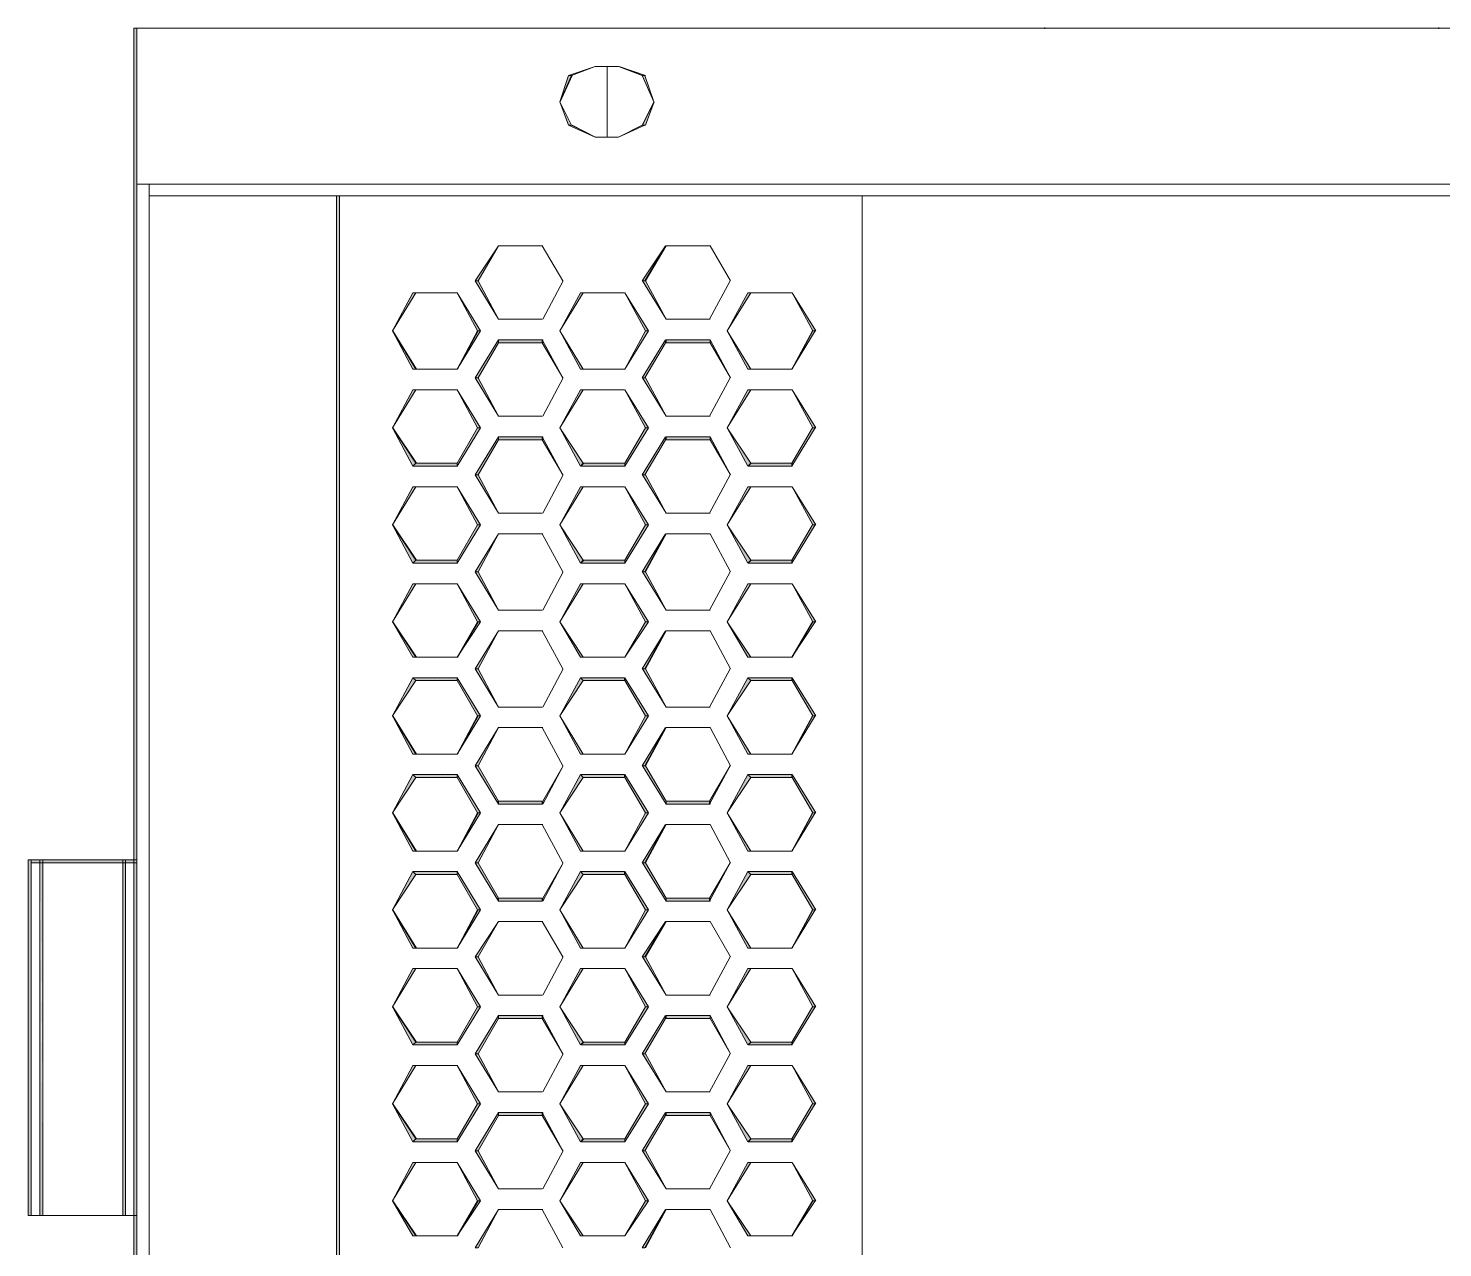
# Model space of a CAD drawing. Header units: millimetres. Extents: x 41 to 1635, y 11 to 1528.
# Drawn here: x 1229.4 to 1431.4, y 1353.9 to 1527.9 of the extents above; entities that cross this region are included whole.
import ezdxf

# ---------------------------------------------------------------- set-up
doc = ezdxf.new("R2010")
doc.units = ezdxf.units.MM
doc.header["$LTSCALE"] = 8
for name, color, linetype in [('1', 7, 'CONTINUOUS'), ('Layer1', 3, 'CONTINUOUS'), ('PDF2_Geometry', 7, 'CONTINUOUS'), ('PDF2_Solid Fills', 7, 'CONTINUOUS')]:
    doc.layers.add(name, color=color, linetype=linetype)

# ---------------------------------------------------------------- blocks, each defined once
blk = doc.blocks.new('Sinee')
at = {"layer": 'Layer1'}
for p in [(129.66, 0), (129.66, 0), (185.89, 0)]:
    blk.add_point(p, dxfattribs=at)
at = {"layer": 'PDF2_Geometry', "lineweight": 5}
for points in [[(389.45, 0), (0, 0)], [(389.45, 0), (0, 0)], [(0, 0), (-0.42, 0), (-0.42, -696.11), (0, -696.11)], [(65.42, -5.45), (61.64, -6.71)], [(65.42, -5.45), (62.06, -6.71), (61.64, -6.71)], [(68.77, -5.45), (65.42, -5.45)], [(68.77, -5.45), (65.42, -5.45)], [(67.17, -5.45), (67.17, -15.52)], [(67.17, -5.45), (67.17, -15.52)], [(72.13, -6.71), (68.77, -5.45)], [(72.62, -6.71), (72.2, -6.71), (68.84, -5.45)], [(61.64, -6.71), (62.06, -6.71), (60.39, -10.48)], [(62.13, -6.71), (60.46, -10.48)], [(73.8, -10.48), (72.13, -6.71), (72.55, -6.71)], [(73.8, -10.48), (72.55, -6.71)], [(60.39, -10.48), (61.64, -13.84)], [(60.39, -10.48), (62.06, -13.84), (61.64, -13.84)], [(72.13, -13.84), (73.8, -10.48)], [(72.62, -13.84), (72.2, -13.84), (73.87, -10.48)], [(61.64, -13.84), (62.06, -13.84), (65.42, -15.52)], [(62.13, -13.84), (65.49, -15.52)], [(68.77, -15.52), (72.55, -13.84)], [(68.77, -15.52), (72.13, -13.84), (72.55, -13.84)], [(65.42, -15.52), (68.77, -15.52)], [(65.42, -15.52), (68.77, -15.52)], [(0, -22.23), (390, -22.35)], [(0, -22.23), (390, -22.23)], [(390, -23.9), (1.68, -23.9)], [(390, -23.9), (1.68, -23.9)], [(1.75, -22.23), (1.75, -673.88)], [(1.75, -22.23), (1.75, -673.88)], [(103.58, -23.9), (28.52, -23.9)], [(28.93, -23.9), (28.52, -23.9), (28.52, -672.21), (28.93, -672.21)], [(103.58, -23.9), (28.93, -23.9)], [(103.58, -672.21), (103.58, -23.91)], [(103.58, -672.21), (103.58, -23.91)], [(48.29, -36.06), (48.71, -36.06), (51.65, -31.03)], [(48.71, -36.06), (51.65, -31.03)], [(51.65, -31.03), (57.94, -31.03)], [(51.65, -31.03), (57.94, -31.03)], [(57.87, -31.03), (60.81, -36.06)], [(57.87, -31.03), (60.81, -36.06)], [(72.13, -36.06), (72.55, -36.06), (75.48, -31.03)], [(72.62, -36.06), (75.55, -31.03)], [(75.55, -31.03), (81.84, -31.03)], [(75.55, -31.03), (81.84, -31.03)], [(81.84, -31.03), (84.78, -36.06)], [(81.84, -31.03), (84.78, -36.06)], [(51.65, -41.52), (48.29, -36.06)], [(51.65, -41.52), (48.71, -36.06), (48.29, -36.06)], [(60.88, -36.06), (57.94, -41.52)], [(60.88, -36.06), (57.94, -41.52)], [(75.55, -41.52), (72.2, -36.06)], [(75.55, -41.52), (72.62, -36.06), (72.2, -36.06)], [(84.71, -36.06), (81.77, -41.52)], [(84.71, -36.06), (81.77, -41.52)], [(36.48, -43.19), (39.42, -37.74)], [(36.48, -43.19), (39.84, -37.74), (39.42, -37.74)], [(39.42, -37.74), (45.71, -37.74)], [(39.91, -37.74), (45.78, -37.74)], [(45.71, -37.74), (49.06, -43.19)], [(45.71, -37.74), (48.64, -43.19), (49.06, -43.19)], [(60.39, -43.19), (63.32, -37.74)], [(60.39, -43.19), (63.74, -37.74), (63.32, -37.74)], [(63.32, -37.74), (69.61, -37.74)], [(63.74, -37.74), (69.61, -37.74)], [(69.68, -37.74), (73.04, -43.19)], [(69.68, -37.74), (72.62, -43.19), (73.04, -43.19)], [(84.29, -43.19), (87.22, -37.74)], [(84.29, -43.19), (87.64, -37.74), (87.22, -37.74)], [(87.22, -37.74), (93.51, -37.74)], [(87.64, -37.74), (93.51, -37.74)], [(93.58, -37.74), (96.94, -43.19)], [(93.58, -37.74), (96.52, -43.19), (96.94, -43.19)], [(57.87, -41.52), (51.58, -41.52)], [(57.87, -41.52), (51.58, -41.52)], [(81.84, -41.52), (75.55, -41.52)], [(81.84, -41.52), (75.55, -41.52)], [(39.42, -48.64), (39.84, -48.64), (36.48, -43.19)], [(39.91, -48.64), (36.55, -43.19)], [(49.06, -43.19), (48.64, -43.19), (45.71, -48.64)], [(48.71, -43.19), (45.78, -48.64)], [(63.74, -48.64), (60.39, -43.19)], [(63.32, -48.64), (63.74, -48.64), (60.39, -43.19)], [(72.62, -43.19), (69.68, -48.64)], [(73.04, -43.19), (72.62, -43.19), (69.68, -48.64)], [(87.64, -48.64), (84.29, -43.19)], [(87.22, -48.64), (87.64, -48.64), (84.29, -43.19)], [(96.87, -43.19), (96.45, -43.19), (93.51, -48.64)], [(96.52, -43.19), (93.58, -48.64)], [(48.29, -49.9), (48.71, -49.9), (51.65, -44.87), (51.65, -44.45)], [(57.94, -44.45), (51.65, -44.45), (51.65, -44.87), (57.94, -44.87)], [(57.87, -44.45), (57.87, -44.87), (60.81, -49.9)], [(57.87, -44.87), (60.81, -49.9)], [(72.13, -49.9), (72.55, -49.9), (75.48, -44.87), (75.48, -44.45)], [(81.84, -44.45), (75.55, -44.45), (75.55, -44.87), (81.84, -44.87)], [(81.84, -44.45), (81.84, -44.87), (84.78, -49.9)], [(81.84, -44.87), (84.78, -49.9)], [(45.71, -48.64), (39.42, -48.64)], [(45.71, -48.64), (39.42, -48.64), (39.84, -48.64)], [(51.65, -55.35), (48.29, -49.9)], [(51.65, -55.35), (48.71, -49.9), (48.29, -49.9)], [(60.88, -49.9), (57.94, -55.35)], [(60.88, -49.9), (57.94, -55.35)], [(69.68, -48.64), (63.39, -48.64)], [(69.68, -48.64), (63.39, -48.64), (63.81, -48.64)], [(75.55, -55.35), (72.2, -49.9)], [(75.55, -55.35), (72.62, -49.9), (72.2, -49.9)], [(84.71, -49.9), (81.77, -55.35)], [(84.71, -49.9), (81.77, -55.35)], [(93.58, -48.64), (87.29, -48.64)], [(93.58, -48.64), (87.29, -48.64), (87.71, -48.64)], [(36.48, -57.03), (39.42, -51.58)], [(36.48, -57.03), (39.84, -51.58), (39.42, -51.58)], [(39.42, -51.58), (45.71, -51.58)], [(39.91, -51.58), (45.78, -51.58)], [(45.71, -51.58), (49.06, -57.03)], [(45.71, -51.58), (48.64, -57.03), (49.06, -57.03)], [(60.39, -57.03), (63.32, -51.58)], [(60.39, -57.03), (63.74, -51.58), (63.32, -51.58)], [(63.32, -51.58), (69.61, -51.58)], [(63.74, -51.58), (69.61, -51.58)], [(69.68, -51.58), (73.04, -57.03)], [(69.68, -51.58), (72.62, -57.03), (73.04, -57.03)], [(84.29, -57.03), (87.22, -51.58)], [(84.29, -57.03), (87.64, -51.58), (87.22, -51.58)], [(87.22, -51.58), (93.51, -51.58)], [(87.64, -51.58), (93.51, -51.58)], [(93.58, -51.58), (96.94, -57.03)], [(93.58, -51.58), (96.52, -57.03), (96.94, -57.03)], [(57.87, -55.35), (51.58, -55.35)], [(57.87, -55.35), (51.58, -55.35)], [(81.84, -55.35), (75.55, -55.35)], [(81.84, -55.35), (75.55, -55.35)], [(39.42, -62.48), (39.84, -62.06), (36.48, -57.03)], [(39.91, -62.06), (36.55, -57.03)], [(49.06, -57.03), (48.64, -57.03), (45.71, -62.06), (45.71, -62.48)], [(48.29, -63.74), (48.71, -63.74), (51.65, -58.71), (51.65, -58.29)], [(57.94, -58.29), (51.65, -58.29), (51.65, -58.71), (57.94, -58.71)], [(57.87, -58.29), (57.87, -58.71), (60.81, -63.74)], [(63.74, -62.06), (60.39, -57.03)], [(63.32, -62.48), (63.74, -62.06), (60.39, -57.03)], [(73.04, -57.03), (72.62, -57.03), (69.68, -62.06), (69.68, -62.48)], [(72.13, -63.74), (72.55, -63.74), (75.48, -58.71), (75.48, -58.29)], [(81.84, -58.29), (75.55, -58.29), (75.55, -58.71), (81.84, -58.71)], [(81.84, -58.29), (81.84, -58.71), (84.78, -63.74)], [(87.64, -62.06), (84.29, -57.03)], [(87.22, -62.48), (87.64, -62.06), (84.29, -57.03)], [(96.87, -57.03), (96.45, -57.03), (93.51, -62.06), (93.51, -62.48)], [(57.87, -58.71), (60.81, -63.74)], [(81.84, -58.71), (84.78, -63.74)], [(45.71, -62.48), (45.71, -62.06), (39.84, -62.06), (39.42, -62.48)], [(69.68, -62.48), (69.68, -62.06), (63.81, -62.06), (63.39, -62.48)], [(93.58, -62.48), (93.58, -62.06), (87.71, -62.06), (87.29, -62.48)], [(51.65, -69.19), (48.29, -63.74)], [(51.65, -69.19), (48.71, -63.74), (48.29, -63.74)], [(60.88, -63.74), (57.94, -69.19)], [(60.88, -63.74), (57.94, -69.19)], [(75.55, -69.19), (72.2, -63.74)], [(75.55, -69.19), (72.62, -63.74), (72.2, -63.74)], [(84.71, -63.74), (81.77, -69.19)], [(84.71, -63.74), (81.77, -69.19)], [(36.48, -70.87), (39.42, -65.42)], [(36.48, -70.87), (39.84, -65.42), (39.42, -65.42)], [(39.42, -65.42), (45.71, -65.42)], [(39.91, -65.42), (45.78, -65.42)], [(45.71, -65.42), (49.06, -70.87)], [(45.71, -65.42), (48.64, -70.87), (49.06, -70.87)], [(60.39, -70.87), (63.32, -65.42)], [(60.39, -70.87), (63.74, -65.42), (63.32, -65.42)], [(63.32, -65.42), (69.61, -65.42)], [(63.74, -65.42), (69.61, -65.42)], [(69.68, -65.42), (73.04, -70.87)], [(69.68, -65.42), (72.62, -70.87), (73.04, -70.87)], [(84.29, -70.87), (87.22, -65.42)], [(84.29, -70.87), (87.64, -65.42), (87.22, -65.42)], [(87.22, -65.42), (93.51, -65.42)], [(87.64, -65.42), (93.51, -65.42)], [(93.58, -65.42), (96.94, -70.87)], [(93.58, -65.42), (96.52, -70.87), (96.94, -70.87)], [(57.87, -69.19), (51.58, -69.19)], [(57.87, -69.19), (51.58, -69.19)], [(81.84, -69.19), (75.55, -69.19)], [(81.84, -69.19), (75.55, -69.19)], [(39.42, -76.32), (39.84, -75.9), (36.48, -70.87)], [(39.91, -75.9), (36.55, -70.87)], [(49.06, -70.87), (48.64, -70.87), (45.71, -75.9), (45.71, -76.32)], [(48.29, -77.58), (48.71, -77.58), (51.65, -72.13)], [(48.71, -77.58), (51.65, -72.13)], [(51.65, -72.13), (57.94, -72.13)], [(51.65, -72.13), (57.94, -72.13)], [(57.87, -72.13), (60.81, -77.58)], [(57.87, -72.13), (60.81, -77.58)], [(63.74, -75.9), (60.39, -70.87)], [(63.32, -76.32), (63.74, -75.9), (60.39, -70.87)], [(73.04, -70.87), (72.62, -70.87), (69.68, -75.9), (69.68, -76.32)], [(72.13, -77.58), (72.55, -77.58), (75.48, -72.13)], [(72.62, -77.58), (75.55, -72.13)], [(75.55, -72.13), (81.84, -72.13)], [(75.55, -72.13), (81.84, -72.13)], [(81.84, -72.13), (84.78, -77.58)], [(81.84, -72.13), (84.78, -77.58)], [(87.64, -75.9), (84.29, -70.87)], [(87.22, -76.32), (87.64, -75.9), (84.29, -70.87)], [(96.87, -70.87), (96.45, -70.87), (93.51, -75.9), (93.51, -76.32)], [(45.71, -76.32), (45.71, -75.9), (39.84, -75.9), (39.42, -76.32)], [(69.68, -76.32), (69.68, -75.9), (63.81, -75.9), (63.39, -76.32)], [(93.58, -76.32), (93.58, -75.9), (87.71, -75.9), (87.29, -76.32)], [(51.65, -83.03), (48.29, -77.58)], [(51.65, -83.03), (48.71, -77.58), (48.29, -77.58)], [(60.88, -77.58), (57.94, -83.03)], [(60.88, -77.58), (57.94, -83.03)], [(75.55, -83.03), (72.2, -77.58)], [(75.55, -83.03), (72.62, -77.58), (72.2, -77.58)], [(84.71, -77.58), (81.77, -83.03)], [(84.71, -77.58), (81.77, -83.03)], [(36.48, -84.71), (39.42, -79.26)], [(36.48, -84.71), (39.84, -79.26), (39.42, -79.26)], [(39.42, -79.26), (45.71, -79.26)], [(39.91, -79.26), (45.78, -79.26)], [(45.71, -79.26), (49.06, -84.71)], [(45.71, -79.26), (48.64, -84.71), (49.06, -84.71)], [(60.39, -84.71), (63.32, -79.26)], [(60.39, -84.71), (63.74, -79.26), (63.32, -79.26)], [(63.32, -79.26), (69.61, -79.26)], [(63.74, -79.26), (69.61, -79.26)], [(69.68, -79.26), (73.04, -84.71)], [(69.68, -79.26), (72.62, -84.71), (73.04, -84.71)], [(84.29, -84.71), (87.22, -79.26)], [(84.29, -84.71), (87.64, -79.26), (87.22, -79.26)], [(87.22, -79.26), (93.51, -79.26)], [(87.64, -79.26), (93.51, -79.26)], [(93.58, -79.26), (96.94, -84.71)], [(93.58, -79.26), (96.52, -84.71), (96.94, -84.71)], [(39.42, -89.74), (39.84, -89.74), (36.48, -84.71)], [(39.91, -89.74), (36.55, -84.71)], [(49.06, -84.71), (48.64, -84.71), (45.71, -89.74)], [(48.71, -84.71), (45.78, -89.74)], [(57.87, -83.03), (51.58, -83.03)], [(57.87, -83.03), (51.58, -83.03)], [(63.74, -89.74), (60.39, -84.71)], [(63.32, -89.74), (63.74, -89.74), (60.39, -84.71)], [(72.62, -84.71), (69.68, -89.74)], [(73.04, -84.71), (72.62, -84.71), (69.68, -89.74)], [(81.84, -83.03), (75.55, -83.03)], [(81.84, -83.03), (75.55, -83.03)], [(87.64, -89.74), (84.29, -84.71)], [(87.22, -89.74), (87.64, -89.74), (84.29, -84.71)], [(96.87, -84.71), (96.45, -84.71), (93.51, -89.74)], [(96.52, -84.71), (93.58, -89.74)], [(48.29, -91.42), (48.71, -91.42), (51.65, -85.97)], [(48.71, -91.42), (51.65, -85.97)], [(51.65, -85.97), (57.94, -85.97)], [(51.65, -85.97), (57.94, -85.97)], [(57.87, -85.97), (60.81, -91.42)], [(57.87, -85.97), (60.81, -91.42)], [(72.13, -91.42), (72.55, -91.42), (75.48, -85.97)], [(72.62, -91.42), (75.55, -85.97)], [(75.55, -85.97), (81.84, -85.97)], [(75.55, -85.97), (81.84, -85.97)], [(81.84, -85.97), (84.78, -91.42)], [(81.84, -85.97), (84.78, -91.42)], [(45.71, -89.74), (39.42, -89.74)], [(45.71, -89.74), (39.42, -89.74), (39.84, -89.74)], [(69.68, -89.74), (63.39, -89.74)], [(69.68, -89.74), (63.39, -89.74), (63.81, -89.74)], [(93.58, -89.74), (87.29, -89.74)], [(93.58, -89.74), (87.29, -89.74), (87.71, -89.74)], [(36.48, -98.13), (39.42, -92.68)], [(36.48, -98.13), (39.84, -93.1), (39.42, -92.68)], [(39.42, -92.68), (39.84, -93.1), (45.71, -93.1), (45.71, -92.68)], [(45.71, -92.68), (45.71, -93.1), (48.64, -98.13), (49.06, -98.13)], [(51.65, -96.87), (48.29, -91.42)], [(51.65, -96.87), (48.71, -91.42), (48.29, -91.42)], [(60.88, -91.42), (57.94, -96.87)], [(60.88, -91.42), (57.94, -96.87)], [(60.39, -98.13), (63.32, -92.68)], [(60.39, -98.13), (63.74, -93.1), (63.32, -92.68)], [(63.32, -92.68), (63.74, -93.1), (69.61, -93.1), (69.61, -92.68)], [(69.68, -92.68), (69.68, -93.1), (72.62, -98.13), (73.04, -98.13)], [(75.55, -96.87), (72.2, -91.42)], [(75.55, -96.87), (72.62, -91.42), (72.2, -91.42)], [(84.71, -91.42), (81.77, -96.87)], [(84.71, -91.42), (81.77, -96.87)], [(84.29, -98.13), (87.22, -92.68)], [(84.29, -98.13), (87.64, -93.1), (87.22, -92.68)], [(87.22, -92.68), (87.64, -93.1), (93.51, -93.1), (93.51, -92.68)], [(93.58, -92.68), (93.58, -93.1), (96.52, -98.13), (96.94, -98.13)], [(57.87, -96.87), (51.58, -96.87)], [(57.87, -96.87), (51.58, -96.87)], [(81.84, -96.87), (75.55, -96.87)], [(81.84, -96.87), (75.55, -96.87)], [(39.42, -103.58), (39.84, -103.58), (36.48, -98.13)], [(39.91, -103.58), (36.55, -98.13)], [(49.06, -98.13), (48.64, -98.13), (45.71, -103.58)], [(48.71, -98.13), (45.78, -103.58)], [(63.74, -103.58), (60.39, -98.13)], [(63.32, -103.58), (63.74, -103.58), (60.39, -98.13)], [(72.62, -98.13), (69.68, -103.58)], [(73.04, -98.13), (72.62, -98.13), (69.68, -103.58)], [(87.64, -103.58), (84.29, -98.13)], [(87.22, -103.58), (87.64, -103.58), (84.29, -98.13)], [(96.87, -98.13), (96.45, -98.13), (93.51, -103.58)], [(96.52, -98.13), (93.58, -103.58)], [(48.29, -105.26), (48.71, -105.26), (51.65, -99.8)], [(48.71, -105.26), (51.65, -99.8)], [(51.65, -99.8), (57.94, -99.8)], [(51.65, -99.8), (57.94, -99.8)], [(57.87, -99.8), (60.81, -105.26)], [(57.87, -99.8), (60.81, -105.26)], [(72.13, -105.26), (72.55, -105.26), (75.48, -99.8)], [(72.62, -105.26), (75.55, -99.8)], [(75.55, -99.8), (81.84, -99.8)], [(75.55, -99.8), (81.84, -99.8)], [(81.84, -99.8), (84.78, -105.26)], [(81.84, -99.8), (84.78, -105.26)], [(45.71, -103.58), (39.42, -103.58)], [(45.71, -103.58), (39.42, -103.58), (39.84, -103.58)], [(69.68, -103.58), (63.39, -103.58)], [(69.68, -103.58), (63.39, -103.58), (63.81, -103.58)], [(93.58, -103.58), (87.29, -103.58)], [(93.58, -103.58), (87.29, -103.58), (87.71, -103.58)], [(36.48, -111.97), (39.42, -106.51)], [(36.48, -111.97), (39.84, -106.93), (39.42, -106.51)], [(39.42, -106.51), (39.84, -106.93), (45.71, -106.93), (45.71, -106.51)], [(45.71, -106.51), (45.71, -106.93), (48.64, -111.97), (49.06, -111.97)], [(51.65, -110.71), (51.65, -110.29), (48.71, -105.26), (48.29, -105.26)], [(60.88, -105.26), (57.94, -110.71)], [(60.88, -105.26), (57.94, -110.29), (57.94, -110.71)], [(60.39, -111.97), (63.32, -106.51)], [(60.39, -111.97), (63.74, -106.93), (63.32, -106.51)], [(63.32, -106.51), (63.74, -106.93), (69.61, -106.93), (69.61, -106.51)], [(69.68, -106.51), (69.68, -106.93), (72.62, -111.97), (73.04, -111.97)], [(75.55, -110.71), (75.55, -110.29), (72.62, -105.26), (72.2, -105.26)], [(84.71, -105.26), (81.77, -110.71)], [(84.71, -105.26), (81.77, -110.29), (81.77, -110.71)], [(84.29, -111.97), (87.22, -106.51)], [(84.29, -111.97), (87.64, -106.93), (87.22, -106.51)], [(87.22, -106.51), (87.64, -106.93), (93.51, -106.93), (93.51, -106.51)], [(93.58, -106.51), (93.58, -106.93), (96.52, -111.97), (96.94, -111.97)], [(51.58, -110.71), (57.87, -110.71), (57.87, -110.29), (51.58, -110.29)], [(75.55, -110.71), (81.84, -110.71), (81.84, -110.29), (75.55, -110.29)], [(39.42, -117.42), (39.84, -117.42), (36.48, -111.97)], [(39.91, -117.42), (36.55, -111.97)], [(49.06, -111.97), (48.64, -111.97), (45.71, -117.42)], [(48.71, -111.97), (45.78, -117.42)], [(63.74, -117.42), (60.39, -111.97)], [(63.32, -117.42), (63.74, -117.42), (60.39, -111.97)], [(72.62, -111.97), (69.68, -117.42)], [(73.04, -111.97), (72.62, -111.97), (69.68, -117.42)], [(87.64, -117.42), (84.29, -111.97)], [(87.22, -117.42), (87.64, -117.42), (84.29, -111.97)], [(96.87, -111.97), (96.45, -111.97), (93.51, -117.42)], [(96.52, -111.97), (93.58, -117.42)], [(48.29, -119.09), (48.71, -119.09), (51.65, -113.64)], [(48.71, -119.09), (51.65, -113.64)], [(51.65, -113.64), (57.94, -113.64)], [(51.65, -113.64), (57.94, -113.64)], [(57.87, -113.64), (60.81, -119.09)], [(57.87, -113.64), (60.81, -119.09)], [(72.13, -119.09), (72.55, -119.09), (75.48, -113.64)], [(72.62, -119.09), (75.55, -113.64)], [(75.55, -113.64), (81.84, -113.64)], [(75.55, -113.64), (81.84, -113.64)], [(81.84, -113.64), (84.78, -119.09)], [(81.84, -113.64), (84.78, -119.09)], [(-15.52, -169.42), (-15.1, -169.42), (-15.1, -118.68), (-15.52, -118.68)], [(0, -118.68), (-15.1, -118.68), (-15.1, -119.09), (0, -119.09)], [(-13.84, -169.42), (-13.42, -169.42), (-13.42, -118.68), (-13.84, -118.68)], [(-2.03, -169.42), (-1.61, -169.42), (-1.61, -118.68), (-2.03, -118.68)], [(45.71, -117.42), (39.42, -117.42)], [(45.71, -117.42), (39.42, -117.42), (39.84, -117.42)], [(51.65, -124.55), (51.65, -124.13), (48.71, -119.09), (48.29, -119.09)], [(60.88, -119.09), (57.94, -124.55)], [(60.88, -119.09), (57.94, -124.13), (57.94, -124.55)], [(69.68, -117.42), (63.39, -117.42)], [(69.68, -117.42), (63.39, -117.42), (63.81, -117.42)], [(75.55, -124.55), (75.55, -124.13), (72.62, -119.09), (72.2, -119.09)], [(84.71, -119.09), (81.77, -124.55)], [(84.71, -119.09), (81.77, -124.13), (81.77, -124.55)], [(93.58, -117.42), (87.29, -117.42)], [(93.58, -117.42), (87.29, -117.42), (87.71, -117.42)], [(36.48, -125.8), (39.42, -120.35)], [(36.48, -125.8), (39.84, -120.77), (39.42, -120.35)], [(39.42, -120.35), (39.84, -120.77), (45.71, -120.77), (45.71, -120.35)], [(45.71, -120.35), (45.71, -120.77), (48.64, -125.8), (49.06, -125.8)], [(60.39, -125.8), (63.32, -120.35)], [(60.39, -125.8), (63.74, -120.77), (63.32, -120.35)], [(63.32, -120.35), (63.74, -120.77), (69.61, -120.77), (69.61, -120.35)], [(69.68, -120.35), (69.68, -120.77), (72.62, -125.8), (73.04, -125.8)], [(84.29, -125.8), (87.22, -120.35)], [(84.29, -125.8), (87.64, -120.77), (87.22, -120.35)], [(87.22, -120.35), (87.64, -120.77), (93.51, -120.77), (93.51, -120.35)], [(93.58, -120.35), (93.58, -120.77), (96.52, -125.8), (96.94, -125.8)], [(51.58, -124.55), (57.87, -124.55), (57.87, -124.13), (51.58, -124.13)], [(75.55, -124.55), (81.84, -124.55), (81.84, -124.13), (75.55, -124.13)], [(39.42, -131.26), (39.84, -131.26), (36.48, -125.8)], [(39.91, -131.26), (36.55, -125.8)], [(49.06, -125.8), (48.64, -125.8), (45.71, -131.26)], [(48.71, -125.8), (45.78, -131.26)], [(63.74, -131.26), (60.39, -125.8)], [(63.32, -131.26), (63.74, -131.26), (60.39, -125.8)], [(72.62, -125.8), (69.68, -131.26)], [(73.04, -125.8), (72.62, -125.8), (69.68, -131.26)], [(87.64, -131.26), (84.29, -125.8)], [(87.22, -131.26), (87.64, -131.26), (84.29, -125.8)], [(96.87, -125.8), (96.45, -125.8), (93.51, -131.26)], [(96.52, -125.8), (93.58, -131.26)], [(48.29, -132.51), (48.71, -132.51), (51.65, -127.48)], [(48.71, -132.51), (51.65, -127.48)], [(51.65, -127.48), (57.94, -127.48)], [(51.65, -127.48), (57.94, -127.48)], [(57.87, -127.48), (60.81, -132.51)], [(57.87, -127.48), (60.81, -132.51)], [(72.13, -132.51), (72.55, -132.51), (75.48, -127.48)], [(72.62, -132.51), (75.55, -127.48)], [(75.55, -127.48), (81.84, -127.48)], [(75.55, -127.48), (81.84, -127.48)], [(81.84, -127.48), (84.78, -132.51)], [(81.84, -127.48), (84.78, -132.51)], [(45.71, -131.26), (39.42, -131.26)], [(45.71, -131.26), (39.42, -131.26), (39.84, -131.26)], [(69.68, -131.26), (63.39, -131.26)], [(69.68, -131.26), (63.39, -131.26), (63.81, -131.26)], [(93.58, -131.26), (87.29, -131.26)], [(93.58, -131.26), (87.29, -131.26), (87.71, -131.26)], [(51.65, -137.97), (48.29, -132.51)], [(51.65, -137.97), (48.71, -132.51), (48.29, -132.51)], [(60.88, -132.51), (57.94, -137.97)], [(60.88, -132.51), (57.94, -137.97)], [(75.55, -137.97), (72.2, -132.51)], [(75.55, -137.97), (72.62, -132.51), (72.2, -132.51)], [(84.71, -132.51), (81.77, -137.97)], [(84.71, -132.51), (81.77, -137.97)], [(36.48, -139.64), (39.42, -134.19)], [(36.48, -139.64), (39.84, -134.19), (39.42, -134.19)], [(39.42, -134.19), (45.71, -134.19)], [(39.91, -134.19), (45.78, -134.19)], [(45.71, -134.19), (49.06, -139.64)], [(45.71, -134.19), (48.64, -139.64), (49.06, -139.64)], [(60.39, -139.64), (63.32, -134.19)], [(60.39, -139.64), (63.74, -134.19), (63.32, -134.19)], [(63.32, -134.19), (69.61, -134.19)], [(63.74, -134.19), (69.61, -134.19)], [(69.68, -134.19), (73.04, -139.64)], [(69.68, -134.19), (72.62, -139.64), (73.04, -139.64)], [(84.29, -139.64), (87.22, -134.19)], [(84.29, -139.64), (87.64, -134.19), (87.22, -134.19)], [(87.22, -134.19), (93.51, -134.19)], [(87.64, -134.19), (93.51, -134.19)], [(93.58, -134.19), (96.94, -139.64)], [(93.58, -134.19), (96.52, -139.64), (96.94, -139.64)], [(57.87, -137.97), (51.58, -137.97)], [(57.87, -137.97), (51.58, -137.97)], [(81.84, -137.97), (75.55, -137.97)], [(81.84, -137.97), (75.55, -137.97)], [(39.42, -145.09), (39.84, -144.67), (36.48, -139.64)], [(39.91, -144.67), (36.55, -139.64)], [(49.06, -139.64), (48.64, -139.64), (45.71, -144.67), (45.71, -145.09)], [(48.29, -146.35), (48.71, -146.35), (51.65, -141.32), (51.65, -140.9)], [(57.94, -140.9), (51.65, -140.9), (51.65, -141.32), (57.94, -141.32)], [(57.87, -140.9), (57.87, -141.32), (60.81, -146.35)], [(57.87, -141.32), (60.81, -146.35)], [(63.74, -144.67), (60.39, -139.64)], [(63.32, -145.09), (63.74, -144.67), (60.39, -139.64)], [(73.04, -139.64), (72.62, -139.64), (69.68, -144.67), (69.68, -145.09)], [(72.13, -146.35), (72.55, -146.35), (75.48, -141.32), (75.48, -140.9)], [(81.84, -140.9), (75.55, -140.9), (75.55, -141.32), (81.84, -141.32)], [(81.84, -140.9), (81.84, -141.32), (84.78, -146.35)], [(81.84, -141.32), (84.78, -146.35)], [(87.64, -144.67), (84.29, -139.64)], [(87.22, -145.09), (87.64, -144.67), (84.29, -139.64)], [(96.87, -139.64), (96.45, -139.64), (93.51, -144.67), (93.51, -145.09)], [(45.71, -145.09), (45.71, -144.67), (39.84, -144.67), (39.42, -145.09)], [(69.68, -145.09), (69.68, -144.67), (63.81, -144.67), (63.39, -145.09)], [(93.58, -145.09), (93.58, -144.67), (87.71, -144.67), (87.29, -145.09)], [(51.65, -151.8), (48.29, -146.35)], [(51.65, -151.8), (48.71, -146.35), (48.29, -146.35)], [(60.88, -146.35), (57.94, -151.8)], [(60.88, -146.35), (57.94, -151.8)], [(75.55, -151.8), (72.2, -146.35)], [(75.55, -151.8), (72.62, -146.35), (72.2, -146.35)], [(84.71, -146.35), (81.77, -151.8)], [(84.71, -146.35), (81.77, -151.8)], [(36.48, -153.48), (39.42, -148.03)], [(36.48, -153.48), (39.84, -148.03), (39.42, -148.03)], [(39.42, -148.03), (45.71, -148.03)], [(39.91, -148.03), (45.78, -148.03)], [(45.71, -148.03), (49.06, -153.48)], [(45.71, -148.03), (48.64, -153.48), (49.06, -153.48)], [(60.39, -153.48), (63.32, -148.03)], [(60.39, -153.48), (63.74, -148.03), (63.32, -148.03)], [(63.32, -148.03), (69.61, -148.03)], [(63.74, -148.03), (69.61, -148.03)], [(69.68, -148.03), (73.04, -153.48)], [(69.68, -148.03), (72.62, -153.48), (73.04, -153.48)], [(84.29, -153.48), (87.22, -148.03)], [(84.29, -153.48), (87.64, -148.03), (87.22, -148.03)], [(87.22, -148.03), (93.51, -148.03)], [(87.64, -148.03), (93.51, -148.03)], [(93.58, -148.03), (96.94, -153.48)], [(93.58, -148.03), (96.52, -153.48), (96.94, -153.48)], [(39.42, -158.93), (39.84, -158.51), (36.48, -153.48)], [(39.91, -158.51), (36.55, -153.48)], [(49.06, -153.48), (48.64, -153.48), (45.71, -158.51), (45.71, -158.93)], [(57.87, -151.8), (51.58, -151.8)], [(57.87, -151.8), (51.58, -151.8)], [(63.74, -158.51), (60.39, -153.48)], [(63.32, -158.93), (63.74, -158.51), (60.39, -153.48)], [(73.04, -153.48), (72.62, -153.48), (69.68, -158.51), (69.68, -158.93)], [(81.84, -151.8), (75.55, -151.8)], [(81.84, -151.8), (75.55, -151.8)], [(87.64, -158.51), (84.29, -153.48)], [(87.22, -158.93), (87.64, -158.51), (84.29, -153.48)], [(96.87, -153.48), (96.45, -153.48), (93.51, -158.51), (93.51, -158.93)], [(48.29, -160.19), (48.71, -160.19), (51.65, -155.16), (51.65, -154.74)], [(57.94, -154.74), (51.65, -154.74), (51.65, -155.16), (57.94, -155.16)], [(57.87, -154.74), (57.87, -155.16), (60.81, -160.19)], [(57.87, -155.16), (60.81, -160.19)], [(72.13, -160.19), (72.55, -160.19), (75.48, -155.16), (75.48, -154.74)], [(81.84, -154.74), (75.55, -154.74), (75.55, -155.16), (81.84, -155.16)], [(81.84, -154.74), (81.84, -155.16), (84.78, -160.19)], [(81.84, -155.16), (84.78, -160.19)], [(45.71, -158.93), (45.71, -158.51), (39.84, -158.51), (39.42, -158.93)], [(69.68, -158.93), (69.68, -158.51), (63.81, -158.51), (63.39, -158.93)], [(93.58, -158.93), (93.58, -158.51), (87.71, -158.51), (87.29, -158.93)], [(51.65, -165.64), (48.29, -160.19)], [(51.65, -165.64), (48.71, -160.19), (48.29, -160.19)], [(60.88, -160.19), (57.94, -165.64)], [(60.88, -160.19), (57.94, -165.64)], [(75.55, -165.64), (72.2, -160.19)], [(75.55, -165.64), (72.62, -160.19), (72.2, -160.19)], [(84.71, -160.19), (81.77, -165.64)], [(84.71, -160.19), (81.77, -165.64)], [(36.48, -167.32), (39.42, -161.87)], [(36.48, -167.32), (39.84, -161.87), (39.42, -161.87)], [(39.42, -161.87), (45.71, -161.87)], [(39.91, -161.87), (45.78, -161.87)], [(45.71, -161.87), (49.06, -167.32)], [(45.71, -161.87), (48.64, -167.32), (49.06, -167.32)], [(60.39, -167.32), (63.32, -161.87)], [(60.39, -167.32), (63.74, -161.87), (63.32, -161.87)], [(63.32, -161.87), (69.61, -161.87)], [(63.74, -161.87), (69.61, -161.87)], [(69.68, -161.87), (73.04, -167.32)], [(69.68, -161.87), (72.62, -167.32), (73.04, -167.32)], [(84.29, -167.32), (87.22, -161.87)], [(84.29, -167.32), (87.64, -161.87), (87.22, -161.87)], [(87.22, -161.87), (93.51, -161.87)], [(87.64, -161.87), (93.51, -161.87)], [(93.58, -161.87), (96.94, -167.32)], [(93.58, -161.87), (96.52, -167.32), (96.94, -167.32)], [(39.42, -172.35), (39.84, -172.35), (36.48, -167.32)], [(39.91, -172.35), (36.55, -167.32)], [(49.06, -167.32), (48.64, -167.32), (45.71, -172.35)], [(48.71, -167.32), (45.78, -172.35)], [(57.87, -165.64), (51.58, -165.64)], [(57.87, -165.64), (51.58, -165.64)], [(63.74, -172.35), (60.39, -167.32)], [(63.32, -172.35), (63.74, -172.35), (60.39, -167.32)], [(72.62, -167.32), (69.68, -172.35)], [(73.04, -167.32), (72.62, -167.32), (69.68, -172.35)], [(81.84, -165.64), (75.55, -165.64)], [(81.84, -165.64), (75.55, -165.64)], [(87.64, -172.35), (84.29, -167.32)], [(87.22, -172.35), (87.64, -172.35), (84.29, -167.32)], [(96.87, -167.32), (96.45, -167.32), (93.51, -172.35)], [(96.52, -167.32), (93.58, -172.35)], [(0, -169.42), (-15.1, -169.42)], [(0, -169.42), (-15.1, -169.42)], [(48.29, -174.03), (48.71, -174.03), (51.65, -168.58)], [(48.71, -174.03), (51.65, -168.58)], [(51.65, -168.58), (57.94, -168.58)], [(51.65, -168.58), (57.94, -168.58)], [(57.87, -168.58), (60.81, -174.03)], [(57.87, -168.58), (60.81, -174.03)], [(72.13, -174.03), (72.55, -174.03), (75.48, -168.58)], [(72.62, -174.03), (75.55, -168.58)], [(75.55, -168.58), (81.84, -168.58)], [(75.55, -168.58), (81.84, -168.58)], [(81.84, -168.58), (84.78, -174.03)], [(81.84, -168.58), (84.78, -174.03)], [(45.71, -172.35), (39.42, -172.35)], [(45.71, -172.35), (39.42, -172.35), (39.84, -172.35)], [(69.68, -172.35), (63.39, -172.35)], [(69.68, -172.35), (63.39, -172.35), (63.81, -172.35)], [(93.58, -172.35), (87.29, -172.35)], [(93.58, -172.35), (87.29, -172.35), (87.71, -172.35)]]:
    blk.add_lwpolyline(points, close=True, dxfattribs=at)
for points in [[(389.45, 0), (0, 0), (389.45, 0)], [(68.77, -5.45), (65.42, -5.45), (68.77, -5.45)], [(67.17, -5.45), (67.17, -15.52), (67.17, -5.45)], [(65.42, -15.52), (68.77, -15.52), (65.42, -15.52)], [(0, -22.23), (1.75, -22.23)], [(390, -23.9), (1.68, -23.9), (390, -23.9)], [(1.75, -22.23), (1.75, -673.88), (1.75, -22.23)], [(103.58, -23.9), (28.52, -23.9), (103.58, -23.9)], [(103.58, -672.21), (103.58, -23.91), (103.58, -672.21)], [(51.65, -31.03), (57.94, -31.03), (51.65, -31.03)], [(57.87, -31.03), (60.81, -36.06), (57.87, -31.03)], [(75.55, -31.03), (81.84, -31.03), (75.55, -31.03)], [(81.84, -31.03), (84.78, -36.06), (81.84, -31.03)], [(60.88, -36.06), (57.94, -41.52), (60.88, -36.06)], [(84.71, -36.06), (81.77, -41.52), (84.71, -36.06)], [(39.42, -37.74), (45.71, -37.74), (39.42, -37.74)], [(63.32, -37.74), (69.61, -37.74), (63.32, -37.74)], [(87.22, -37.74), (93.51, -37.74), (87.22, -37.74)], [(57.87, -41.52), (51.58, -41.52), (57.87, -41.52)], [(81.84, -41.52), (75.55, -41.52), (81.84, -41.52)], [(45.71, -48.64), (39.42, -48.64), (45.71, -48.64)], [(60.88, -49.9), (57.94, -55.35), (60.88, -49.9)], [(69.68, -48.64), (63.39, -48.64), (69.68, -48.64)], [(84.71, -49.9), (81.77, -55.35), (84.71, -49.9)], [(93.58, -48.64), (87.29, -48.64), (93.58, -48.64)], [(39.42, -51.58), (45.71, -51.58), (39.42, -51.58)], [(63.32, -51.58), (69.61, -51.58), (63.32, -51.58)], [(87.22, -51.58), (93.51, -51.58), (87.22, -51.58)], [(57.87, -55.35), (51.58, -55.35), (57.87, -55.35)], [(81.84, -55.35), (75.55, -55.35), (81.84, -55.35)], [(60.88, -63.74), (57.94, -69.19), (60.88, -63.74)], [(84.71, -63.74), (81.77, -69.19), (84.71, -63.74)], [(39.42, -65.42), (45.71, -65.42), (39.42, -65.42)], [(63.32, -65.42), (69.61, -65.42), (63.32, -65.42)], [(87.22, -65.42), (93.51, -65.42), (87.22, -65.42)], [(57.87, -69.19), (51.58, -69.19), (57.87, -69.19)], [(81.84, -69.19), (75.55, -69.19), (81.84, -69.19)], [(51.65, -72.13), (57.94, -72.13), (51.65, -72.13)], [(57.87, -72.13), (60.81, -77.58), (57.87, -72.13)], [(75.55, -72.13), (81.84, -72.13), (75.55, -72.13)], [(81.84, -72.13), (84.78, -77.58), (81.84, -72.13)], [(60.88, -77.58), (57.94, -83.03), (60.88, -77.58)], [(84.71, -77.58), (81.77, -83.03), (84.71, -77.58)], [(39.42, -79.26), (45.71, -79.26), (39.42, -79.26)], [(63.32, -79.26), (69.61, -79.26), (63.32, -79.26)], [(87.22, -79.26), (93.51, -79.26), (87.22, -79.26)], [(57.87, -83.03), (51.58, -83.03), (57.87, -83.03)], [(81.84, -83.03), (75.55, -83.03), (81.84, -83.03)], [(51.65, -85.97), (57.94, -85.97), (51.65, -85.97)], [(57.87, -85.97), (60.81, -91.42), (57.87, -85.97)], [(75.55, -85.97), (81.84, -85.97), (75.55, -85.97)], [(81.84, -85.97), (84.78, -91.42), (81.84, -85.97)], [(45.71, -89.74), (39.42, -89.74), (45.71, -89.74)], [(69.68, -89.74), (63.39, -89.74), (69.68, -89.74)], [(93.58, -89.74), (87.29, -89.74), (93.58, -89.74)], [(60.88, -91.42), (57.94, -96.87), (60.88, -91.42)], [(84.71, -91.42), (81.77, -96.87), (84.71, -91.42)], [(57.87, -96.87), (51.58, -96.87), (57.87, -96.87)], [(81.84, -96.87), (75.55, -96.87), (81.84, -96.87)], [(51.65, -99.8), (57.94, -99.8), (51.65, -99.8)], [(57.87, -99.8), (60.81, -105.26), (57.87, -99.8)], [(75.55, -99.8), (81.84, -99.8), (75.55, -99.8)], [(81.84, -99.8), (84.78, -105.26), (81.84, -99.8)], [(45.71, -103.58), (39.42, -103.58), (45.71, -103.58)], [(69.68, -103.58), (63.39, -103.58), (69.68, -103.58)], [(93.58, -103.58), (87.29, -103.58), (93.58, -103.58)], [(51.65, -113.64), (57.94, -113.64), (51.65, -113.64)], [(57.87, -113.64), (60.81, -119.09), (57.87, -113.64)], [(75.55, -113.64), (81.84, -113.64), (75.55, -113.64)], [(81.84, -113.64), (84.78, -119.09), (81.84, -113.64)], [(45.71, -117.42), (39.42, -117.42), (45.71, -117.42)], [(69.68, -117.42), (63.39, -117.42), (69.68, -117.42)], [(93.58, -117.42), (87.29, -117.42), (93.58, -117.42)], [(51.65, -127.48), (57.94, -127.48), (51.65, -127.48)], [(57.87, -127.48), (60.81, -132.51), (57.87, -127.48)], [(75.55, -127.48), (81.84, -127.48), (75.55, -127.48)], [(81.84, -127.48), (84.78, -132.51), (81.84, -127.48)], [(45.71, -131.26), (39.42, -131.26), (45.71, -131.26)], [(69.68, -131.26), (63.39, -131.26), (69.68, -131.26)], [(93.58, -131.26), (87.29, -131.26), (93.58, -131.26)], [(60.88, -132.51), (57.94, -137.97), (60.88, -132.51)], [(84.71, -132.51), (81.77, -137.97), (84.71, -132.51)], [(39.42, -134.19), (45.71, -134.19), (39.42, -134.19)], [(63.32, -134.19), (69.61, -134.19), (63.32, -134.19)], [(87.22, -134.19), (93.51, -134.19), (87.22, -134.19)], [(57.87, -137.97), (51.58, -137.97), (57.87, -137.97)], [(81.84, -137.97), (75.55, -137.97), (81.84, -137.97)], [(60.88, -146.35), (57.94, -151.8), (60.88, -146.35)], [(84.71, -146.35), (81.77, -151.8), (84.71, -146.35)], [(39.42, -148.03), (45.71, -148.03), (39.42, -148.03)], [(63.32, -148.03), (69.61, -148.03), (63.32, -148.03)], [(87.22, -148.03), (93.51, -148.03), (87.22, -148.03)], [(57.87, -151.8), (51.58, -151.8), (57.87, -151.8)], [(81.84, -151.8), (75.55, -151.8), (81.84, -151.8)], [(60.88, -160.19), (57.94, -165.64), (60.88, -160.19)], [(84.71, -160.19), (81.77, -165.64), (84.71, -160.19)], [(39.42, -161.87), (45.71, -161.87), (39.42, -161.87)], [(63.32, -161.87), (69.61, -161.87), (63.32, -161.87)], [(87.22, -161.87), (93.51, -161.87), (87.22, -161.87)], [(57.87, -165.64), (51.58, -165.64), (57.87, -165.64)], [(81.84, -165.64), (75.55, -165.64), (81.84, -165.64)], [(0, -169.42), (-15.1, -169.42), (0, -169.42)], [(51.65, -168.58), (57.94, -168.58), (51.65, -168.58)], [(57.87, -168.58), (60.81, -174.03), (57.87, -168.58)], [(75.55, -168.58), (81.84, -168.58), (75.55, -168.58)], [(81.84, -168.58), (84.78, -174.03), (81.84, -168.58)], [(45.71, -172.35), (39.42, -172.35), (45.71, -172.35)], [(69.68, -172.35), (63.39, -172.35), (69.68, -172.35)], [(93.58, -172.35), (87.29, -172.35), (93.58, -172.35)]]:
    blk.add_lwpolyline(points, dxfattribs=at)
at = {"layer": 'PDF2_Solid Fills', "lineweight": 5, "transparency": 33554559}
for points in [[(0, 0), (-0.42, 0), (0, -696.11)], [(-0.35, 0), (0.07, -696.11), (-0.35, -696.11)], [(65.42, -5.45), (61.64, -6.71), (62.06, -6.71)], [(72.62, -6.71), (72.2, -6.71), (68.84, -5.45)], [(61.64, -6.71), (62.06, -6.71), (60.39, -10.48)], [(73.8, -10.48), (72.55, -6.71), (72.13, -6.71)], [(60.39, -10.48), (61.64, -13.84), (62.06, -13.84)], [(72.62, -13.84), (72.2, -13.84), (73.87, -10.48)], [(61.64, -13.84), (62.06, -13.84), (65.42, -15.52)], [(68.77, -15.52), (72.55, -13.84), (72.13, -13.84)], [(28.93, -23.9), (28.52, -23.9), (28.93, -672.21)], [(28.59, -23.9), (29, -672.21), (28.59, -672.21)], [(48.29, -36.06), (48.71, -36.06), (51.65, -31.03)], [(72.13, -36.06), (72.55, -36.06), (75.48, -31.03)], [(51.65, -41.52), (48.29, -36.06), (48.71, -36.06)], [(75.55, -41.52), (72.2, -36.06), (72.62, -36.06)], [(36.48, -43.19), (39.42, -37.74), (39.84, -37.74)], [(45.71, -37.74), (49.06, -43.19), (48.64, -43.19)], [(60.39, -43.19), (63.32, -37.74), (63.74, -37.74)], [(69.68, -37.74), (73.04, -43.19), (72.62, -43.19)], [(84.29, -43.19), (87.22, -37.74), (87.64, -37.74)], [(93.58, -37.74), (96.94, -43.19), (96.52, -43.19)], [(39.42, -48.64), (39.84, -48.64), (36.48, -43.19)], [(49.06, -43.19), (48.64, -43.19), (45.71, -48.64)], [(63.32, -48.64), (63.74, -48.64), (60.39, -43.19)], [(73.04, -43.19), (72.62, -43.19), (69.68, -48.64)], [(87.22, -48.64), (87.64, -48.64), (84.29, -43.19)], [(96.87, -43.19), (96.45, -43.19), (93.51, -48.64)], [(48.29, -49.9), (48.71, -49.9), (51.65, -44.45)], [(48.71, -49.9), (51.65, -44.45), (51.65, -44.87)], [(51.65, -44.45), (51.65, -44.87), (57.94, -44.45)], [(51.65, -44.87), (57.94, -44.45), (57.94, -44.87)], [(57.87, -44.45), (57.87, -44.87), (60.81, -49.9)], [(72.13, -49.9), (72.55, -49.9), (75.48, -44.45)], [(72.62, -49.9), (75.55, -44.45), (75.55, -44.87)], [(75.55, -44.45), (75.55, -44.87), (81.84, -44.45)], [(75.55, -44.87), (81.84, -44.45), (81.84, -44.87)], [(81.84, -44.45), (81.84, -44.87), (84.78, -49.9)], [(51.65, -55.35), (48.29, -49.9), (48.71, -49.9)], [(75.55, -55.35), (72.2, -49.9), (72.62, -49.9)], [(36.48, -57.03), (39.42, -51.58), (39.84, -51.58)], [(45.71, -51.58), (49.06, -57.03), (48.64, -57.03)], [(60.39, -57.03), (63.32, -51.58), (63.74, -51.58)], [(69.68, -51.58), (73.04, -57.03), (72.62, -57.03)], [(84.29, -57.03), (87.22, -51.58), (87.64, -51.58)], [(93.58, -51.58), (96.94, -57.03), (96.52, -57.03)], [(39.42, -62.48), (39.84, -62.06), (36.48, -57.03)], [(49.06, -57.03), (48.64, -57.03), (45.71, -62.48)], [(48.71, -57.03), (45.78, -62.48), (45.78, -62.06)], [(48.29, -63.74), (48.71, -63.74), (51.65, -58.29)], [(48.71, -63.74), (51.65, -58.29), (51.65, -58.71)], [(51.65, -58.29), (51.65, -58.71), (57.94, -58.29)], [(51.65, -58.71), (57.94, -58.29), (57.94, -58.71)], [(57.87, -58.29), (57.87, -58.71), (60.81, -63.74)], [(63.32, -62.48), (63.74, -62.06), (60.39, -57.03)], [(73.04, -57.03), (72.62, -57.03), (69.68, -62.48)], [(72.62, -57.03), (69.68, -62.48), (69.68, -62.06)], [(72.13, -63.74), (72.55, -63.74), (75.48, -58.29)], [(72.62, -63.74), (75.55, -58.29), (75.55, -58.71)], [(75.55, -58.29), (75.55, -58.71), (81.84, -58.29)], [(75.55, -58.71), (81.84, -58.29), (81.84, -58.71)], [(81.84, -58.29), (81.84, -58.71), (84.78, -63.74)], [(87.22, -62.48), (87.64, -62.06), (84.29, -57.03)], [(96.87, -57.03), (96.45, -57.03), (93.51, -62.48)], [(96.52, -57.03), (93.58, -62.48), (93.58, -62.06)], [(45.71, -62.48), (45.71, -62.06), (39.42, -62.48)], [(45.71, -62.06), (39.42, -62.48), (39.84, -62.06)], [(69.68, -62.48), (69.68, -62.06), (63.39, -62.48)], [(69.68, -62.06), (63.39, -62.48), (63.81, -62.06)], [(93.58, -62.48), (93.58, -62.06), (87.29, -62.48)], [(93.58, -62.06), (87.29, -62.48), (87.71, -62.06)], [(51.65, -69.19), (48.29, -63.74), (48.71, -63.74)], [(75.55, -69.19), (72.2, -63.74), (72.62, -63.74)], [(36.48, -70.87), (39.42, -65.42), (39.84, -65.42)], [(45.71, -65.42), (49.06, -70.87), (48.64, -70.87)], [(60.39, -70.87), (63.32, -65.42), (63.74, -65.42)], [(69.68, -65.42), (73.04, -70.87), (72.62, -70.87)], [(84.29, -70.87), (87.22, -65.42), (87.64, -65.42)], [(93.58, -65.42), (96.94, -70.87), (96.52, -70.87)], [(39.42, -76.32), (39.84, -75.9), (36.48, -70.87)], [(49.06, -70.87), (48.64, -70.87), (45.71, -76.32)], [(48.71, -70.87), (45.78, -76.32), (45.78, -75.9)], [(48.29, -77.58), (48.71, -77.58), (51.65, -72.13)], [(63.32, -76.32), (63.74, -75.9), (60.39, -70.87)], [(73.04, -70.87), (72.62, -70.87), (69.68, -76.32)], [(72.62, -70.87), (69.68, -76.32), (69.68, -75.9)], [(72.13, -77.58), (72.55, -77.58), (75.48, -72.13)], [(87.22, -76.32), (87.64, -75.9), (84.29, -70.87)], [(96.87, -70.87), (96.45, -70.87), (93.51, -76.32)], [(96.52, -70.87), (93.58, -76.32), (93.58, -75.9)], [(45.71, -76.32), (45.71, -75.9), (39.42, -76.32)], [(45.71, -75.9), (39.42, -76.32), (39.84, -75.9)], [(69.68, -76.32), (69.68, -75.9), (63.39, -76.32)], [(69.68, -75.9), (63.39, -76.32), (63.81, -75.9)], [(93.58, -76.32), (93.58, -75.9), (87.29, -76.32)], [(93.58, -75.9), (87.29, -76.32), (87.71, -75.9)], [(51.65, -83.03), (48.29, -77.58), (48.71, -77.58)], [(75.55, -83.03), (72.2, -77.58), (72.62, -77.58)], [(36.48, -84.71), (39.42, -79.26), (39.84, -79.26)], [(45.71, -79.26), (49.06, -84.71), (48.64, -84.71)], [(60.39, -84.71), (63.32, -79.26), (63.74, -79.26)], [(69.68, -79.26), (73.04, -84.71), (72.62, -84.71)], [(84.29, -84.71), (87.22, -79.26), (87.64, -79.26)], [(93.58, -79.26), (96.94, -84.71), (96.52, -84.71)], [(39.42, -89.74), (39.84, -89.74), (36.48, -84.71)], [(49.06, -84.71), (48.64, -84.71), (45.71, -89.74)], [(63.32, -89.74), (63.74, -89.74), (60.39, -84.71)], [(73.04, -84.71), (72.62, -84.71), (69.68, -89.74)], [(87.22, -89.74), (87.64, -89.74), (84.29, -84.71)], [(96.87, -84.71), (96.45, -84.71), (93.51, -89.74)], [(48.29, -91.42), (48.71, -91.42), (51.65, -85.97)], [(72.13, -91.42), (72.55, -91.42), (75.48, -85.97)], [(36.48, -98.13), (39.42, -92.68), (39.84, -93.1)], [(39.42, -92.68), (39.84, -93.1), (45.71, -92.68)], [(39.91, -93.1), (45.78, -92.68), (45.78, -93.1)], [(45.71, -92.68), (45.71, -93.1), (49.06, -98.13)], [(51.65, -96.87), (48.29, -91.42), (48.71, -91.42)], [(60.39, -98.13), (63.32, -92.68), (63.74, -93.1)], [(63.32, -92.68), (63.74, -93.1), (69.61, -92.68)], [(63.74, -93.1), (69.61, -92.68), (69.61, -93.1)], [(69.68, -92.68), (69.68, -93.1), (73.04, -98.13)], [(75.55, -96.87), (72.2, -91.42), (72.62, -91.42)], [(84.29, -98.13), (87.22, -92.68), (87.64, -93.1)], [(87.22, -92.68), (87.64, -93.1), (93.51, -92.68)], [(87.64, -93.1), (93.51, -92.68), (93.51, -93.1)], [(93.58, -92.68), (93.58, -93.1), (96.94, -98.13)], [(45.71, -93.1), (49.06, -98.13), (48.64, -98.13)], [(69.68, -93.1), (73.04, -98.13), (72.62, -98.13)], [(93.58, -93.1), (96.94, -98.13), (96.52, -98.13)], [(39.42, -103.58), (39.84, -103.58), (36.48, -98.13)], [(49.06, -98.13), (48.64, -98.13), (45.71, -103.58)], [(63.32, -103.58), (63.74, -103.58), (60.39, -98.13)], [(73.04, -98.13), (72.62, -98.13), (69.68, -103.58)], [(87.22, -103.58), (87.64, -103.58), (84.29, -98.13)], [(96.87, -98.13), (96.45, -98.13), (93.51, -103.58)], [(48.29, -105.26), (48.71, -105.26), (51.65, -99.8)], [(72.13, -105.26), (72.55, -105.26), (75.48, -99.8)], [(36.48, -111.97), (39.42, -106.51), (39.84, -106.93)], [(39.42, -106.51), (39.84, -106.93), (45.71, -106.51)], [(39.91, -106.93), (45.78, -106.51), (45.78, -106.93)], [(45.71, -106.51), (45.71, -106.93), (49.06, -111.97)], [(45.71, -106.93), (49.06, -111.97), (48.64, -111.97)], [(51.65, -110.71), (51.65, -110.29), (48.29, -105.26)], [(51.65, -110.29), (48.29, -105.26), (48.71, -105.26)], [(60.88, -105.26), (57.94, -110.71), (57.94, -110.29)], [(60.39, -111.97), (63.32, -106.51), (63.74, -106.93)], [(63.32, -106.51), (63.74, -106.93), (69.61, -106.51)], [(63.74, -106.93), (69.61, -106.51), (69.61, -106.93)], [(69.68, -106.51), (69.68, -106.93), (73.04, -111.97)], [(69.68, -106.93), (73.04, -111.97), (72.62, -111.97)], [(75.55, -110.71), (75.55, -110.29), (72.2, -105.26)], [(75.55, -110.29), (72.2, -105.26), (72.62, -105.26)], [(84.71, -105.26), (81.77, -110.71), (81.77, -110.29)], [(84.29, -111.97), (87.22, -106.51), (87.64, -106.93)], [(87.22, -106.51), (87.64, -106.93), (93.51, -106.51)], [(87.64, -106.93), (93.51, -106.51), (93.51, -106.93)], [(93.58, -106.51), (93.58, -106.93), (96.94, -111.97)], [(93.58, -106.93), (96.94, -111.97), (96.52, -111.97)], [(57.87, -110.71), (57.87, -110.29), (51.58, -110.71)], [(57.87, -110.29), (51.58, -110.71), (51.58, -110.29)], [(81.84, -110.71), (81.84, -110.29), (75.55, -110.71)], [(81.84, -110.29), (75.55, -110.71), (75.55, -110.29)], [(39.42, -117.42), (39.84, -117.42), (36.48, -111.97)], [(49.06, -111.97), (48.64, -111.97), (45.71, -117.42)], [(63.32, -117.42), (63.74, -117.42), (60.39, -111.97)], [(73.04, -111.97), (72.62, -111.97), (69.68, -117.42)], [(87.22, -117.42), (87.64, -117.42), (84.29, -111.97)], [(96.87, -111.97), (96.45, -111.97), (93.51, -117.42)], [(48.29, -119.09), (48.71, -119.09), (51.65, -113.64)], [(72.13, -119.09), (72.55, -119.09), (75.48, -113.64)], [(-15.52, -169.42), (-15.1, -169.42), (-15.52, -118.68)], [(-15.1, -169.42), (-15.52, -118.68), (-15.1, -118.68)], [(-15.1, -118.68), (-15.1, -119.09), (0, -118.68)], [(-15.1, -119.09), (0, -118.68), (0, -119.09)], [(-13.84, -169.42), (-13.42, -169.42), (-13.84, -118.68)], [(-13.35, -169.42), (-13.77, -118.68), (-13.35, -118.68)], [(-2.03, -169.42), (-1.61, -169.42), (-2.03, -118.68)], [(-1.61, -169.42), (-2.03, -118.68), (-1.61, -118.68)], [(51.65, -124.55), (51.65, -124.13), (48.29, -119.09)], [(51.65, -124.13), (48.29, -119.09), (48.71, -119.09)], [(60.88, -119.09), (57.94, -124.55), (57.94, -124.13)], [(75.55, -124.55), (75.55, -124.13), (72.2, -119.09)], [(75.55, -124.13), (72.2, -119.09), (72.62, -119.09)], [(84.71, -119.09), (81.77, -124.55), (81.77, -124.13)], [(36.48, -125.8), (39.42, -120.35), (39.84, -120.77)], [(39.42, -120.35), (39.84, -120.77), (45.71, -120.35)], [(39.91, -120.77), (45.78, -120.35), (45.78, -120.77)], [(45.71, -120.35), (45.71, -120.77), (49.06, -125.8)], [(45.71, -120.77), (49.06, -125.8), (48.64, -125.8)], [(60.39, -125.8), (63.32, -120.35), (63.74, -120.77)], [(63.32, -120.35), (63.74, -120.77), (69.61, -120.35)], [(63.74, -120.77), (69.61, -120.35), (69.61, -120.77)], [(69.68, -120.35), (69.68, -120.77), (73.04, -125.8)], [(69.68, -120.77), (73.04, -125.8), (72.62, -125.8)], [(84.29, -125.8), (87.22, -120.35), (87.64, -120.77)], [(87.22, -120.35), (87.64, -120.77), (93.51, -120.35)], [(87.64, -120.77), (93.51, -120.35), (93.51, -120.77)], [(93.58, -120.35), (93.58, -120.77), (96.94, -125.8)], [(93.58, -120.77), (96.94, -125.8), (96.52, -125.8)], [(57.87, -124.55), (57.87, -124.13), (51.58, -124.55)], [(57.87, -124.13), (51.58, -124.55), (51.58, -124.13)], [(81.84, -124.55), (81.84, -124.13), (75.55, -124.55)], [(81.84, -124.13), (75.55, -124.55), (75.55, -124.13)], [(39.42, -131.26), (39.84, -131.26), (36.48, -125.8)], [(49.06, -125.8), (48.64, -125.8), (45.71, -131.26)], [(63.32, -131.26), (63.74, -131.26), (60.39, -125.8)], [(73.04, -125.8), (72.62, -125.8), (69.68, -131.26)], [(87.22, -131.26), (87.64, -131.26), (84.29, -125.8)], [(96.87, -125.8), (96.45, -125.8), (93.51, -131.26)], [(48.29, -132.51), (48.71, -132.51), (51.65, -127.48)], [(72.13, -132.51), (72.55, -132.51), (75.48, -127.48)], [(51.65, -137.97), (48.29, -132.51), (48.71, -132.51)], [(75.55, -137.97), (72.2, -132.51), (72.62, -132.51)], [(36.48, -139.64), (39.42, -134.19), (39.84, -134.19)], [(45.71, -134.19), (49.06, -139.64), (48.64, -139.64)], [(60.39, -139.64), (63.32, -134.19), (63.74, -134.19)], [(69.68, -134.19), (73.04, -139.64), (72.62, -139.64)], [(84.29, -139.64), (87.22, -134.19), (87.64, -134.19)], [(93.58, -134.19), (96.94, -139.64), (96.52, -139.64)], [(39.42, -145.09), (39.84, -144.67), (36.48, -139.64)], [(49.06, -139.64), (48.64, -139.64), (45.71, -145.09)], [(48.71, -139.64), (45.78, -145.09), (45.78, -144.67)], [(48.29, -146.35), (48.71, -146.35), (51.65, -140.9)], [(48.71, -146.35), (51.65, -140.9), (51.65, -141.32)], [(51.65, -140.9), (51.65, -141.32), (57.94, -140.9)], [(51.65, -141.32), (57.94, -140.9), (57.94, -141.32)], [(57.87, -140.9), (57.87, -141.32), (60.81, -146.35)], [(63.32, -145.09), (63.74, -144.67), (60.39, -139.64)], [(73.04, -139.64), (72.62, -139.64), (69.68, -145.09)], [(72.62, -139.64), (69.68, -145.09), (69.68, -144.67)], [(72.13, -146.35), (72.55, -146.35), (75.48, -140.9)], [(72.62, -146.35), (75.55, -140.9), (75.55, -141.32)], [(75.55, -140.9), (75.55, -141.32), (81.84, -140.9)], [(75.55, -141.32), (81.84, -140.9), (81.84, -141.32)], [(81.84, -140.9), (81.84, -141.32), (84.78, -146.35)], [(87.22, -145.09), (87.64, -144.67), (84.29, -139.64)], [(96.87, -139.64), (96.45, -139.64), (93.51, -145.09)], [(96.52, -139.64), (93.58, -145.09), (93.58, -144.67)], [(45.71, -145.09), (45.71, -144.67), (39.42, -145.09)], [(45.71, -144.67), (39.42, -145.09), (39.84, -144.67)], [(69.68, -145.09), (69.68, -144.67), (63.39, -145.09)], [(69.68, -144.67), (63.39, -145.09), (63.81, -144.67)], [(93.58, -145.09), (93.58, -144.67), (87.29, -145.09)], [(93.58, -144.67), (87.29, -145.09), (87.71, -144.67)], [(51.65, -151.8), (48.29, -146.35), (48.71, -146.35)], [(75.55, -151.8), (72.2, -146.35), (72.62, -146.35)], [(36.48, -153.48), (39.42, -148.03), (39.84, -148.03)], [(45.71, -148.03), (49.06, -153.48), (48.64, -153.48)], [(60.39, -153.48), (63.32, -148.03), (63.74, -148.03)], [(69.68, -148.03), (73.04, -153.48), (72.62, -153.48)], [(84.29, -153.48), (87.22, -148.03), (87.64, -148.03)], [(93.58, -148.03), (96.94, -153.48), (96.52, -153.48)], [(39.42, -158.93), (39.84, -158.51), (36.48, -153.48)], [(49.06, -153.48), (48.64, -153.48), (45.71, -158.93)], [(48.71, -153.48), (45.78, -158.93), (45.78, -158.51)], [(63.32, -158.93), (63.74, -158.51), (60.39, -153.48)], [(73.04, -153.48), (72.62, -153.48), (69.68, -158.93)], [(72.62, -153.48), (69.68, -158.93), (69.68, -158.51)], [(87.22, -158.93), (87.64, -158.51), (84.29, -153.48)], [(96.87, -153.48), (96.45, -153.48), (93.51, -158.93)], [(96.52, -153.48), (93.58, -158.93), (93.58, -158.51)], [(48.29, -160.19), (48.71, -160.19), (51.65, -154.74)], [(48.71, -160.19), (51.65, -154.74), (51.65, -155.16)], [(51.65, -154.74), (51.65, -155.16), (57.94, -154.74)], [(51.65, -155.16), (57.94, -154.74), (57.94, -155.16)], [(57.87, -154.74), (57.87, -155.16), (60.81, -160.19)], [(72.13, -160.19), (72.55, -160.19), (75.48, -154.74)], [(72.62, -160.19), (75.55, -154.74), (75.55, -155.16)], [(75.55, -154.74), (75.55, -155.16), (81.84, -154.74)], [(75.55, -155.16), (81.84, -154.74), (81.84, -155.16)], [(81.84, -154.74), (81.84, -155.16), (84.78, -160.19)], [(45.71, -158.93), (45.71, -158.51), (39.42, -158.93)], [(45.71, -158.51), (39.42, -158.93), (39.84, -158.51)], [(69.68, -158.93), (69.68, -158.51), (63.39, -158.93)], [(69.68, -158.51), (63.39, -158.93), (63.81, -158.51)], [(93.58, -158.93), (93.58, -158.51), (87.29, -158.93)], [(93.58, -158.51), (87.29, -158.93), (87.71, -158.51)], [(51.65, -165.64), (48.29, -160.19), (48.71, -160.19)], [(75.55, -165.64), (72.2, -160.19), (72.62, -160.19)], [(36.48, -167.32), (39.42, -161.87), (39.84, -161.87)], [(45.71, -161.87), (49.06, -167.32), (48.64, -167.32)], [(60.39, -167.32), (63.32, -161.87), (63.74, -161.87)], [(69.68, -161.87), (73.04, -167.32), (72.62, -167.32)], [(84.29, -167.32), (87.22, -161.87), (87.64, -161.87)], [(93.58, -161.87), (96.94, -167.32), (96.52, -167.32)], [(39.42, -172.35), (39.84, -172.35), (36.48, -167.32)], [(49.06, -167.32), (48.64, -167.32), (45.71, -172.35)], [(63.32, -172.35), (63.74, -172.35), (60.39, -167.32)], [(73.04, -167.32), (72.62, -167.32), (69.68, -172.35)], [(87.22, -172.35), (87.64, -172.35), (84.29, -167.32)], [(96.87, -167.32), (96.45, -167.32), (93.51, -172.35)], [(48.29, -174.03), (48.71, -174.03), (51.65, -168.58)], [(72.13, -174.03), (72.55, -174.03), (75.48, -168.58)]]:
    blk.add_solid(points, dxfattribs=at)

msp = doc.modelspace()

# ---------------------------------------------------------------- block references
at = {"layer": '1'}
msp.add_blockref('Sinee', (1244.92, 1527.93), dxfattribs=at)

doc.saveas('drawing.dxf')
